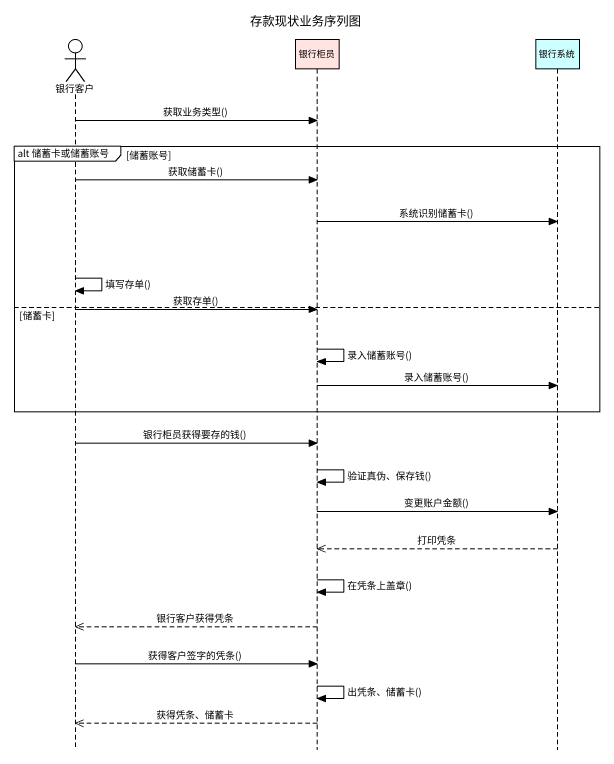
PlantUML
@startuml
title 存款现状业务序列图
hide footbox
actor 银行客户
participant 银行柜员 #FFE4E1
participant 银行系统 #CCFFFF

银行客户 -> 银行柜员 : 获取业务类型()
group alt 储蓄卡或储蓄账号 [储蓄账号]
  银行客户 -> 银行柜员 : 获取储蓄卡()
  银行柜员 -> 银行系统 : 系统识别储蓄卡()
  银行客户 -> 银行客户 : 填写存单()
else 储蓄卡
  银行客户 -> 银行柜员 : 获取存单()
  银行柜员 -> 银行柜员 : 录入储蓄账号()
  银行柜员 -> 银行系统 : 录入储蓄账号()
end
银行客户 -> 银行柜员 : 银行柜员获得要存的钱()
银行柜员 -> 银行柜员 : 验证真伪、保存钱()
银行柜员 -> 银行系统 : 变更账户金额()
银行系统 -->> 银行柜员 : 打印凭条
银行柜员 -> 银行柜员 : 在凭条上盖章()
银行柜员 -->> 银行客户 : 银行客户获得凭条
银行客户 -> 银行柜员 : 获得客户签字的凭条()
银行柜员 -> 银行柜员 : 出凭条、储蓄卡()
银行柜员 -->> 银行客户 : 获得凭条、储蓄卡
@enduml
